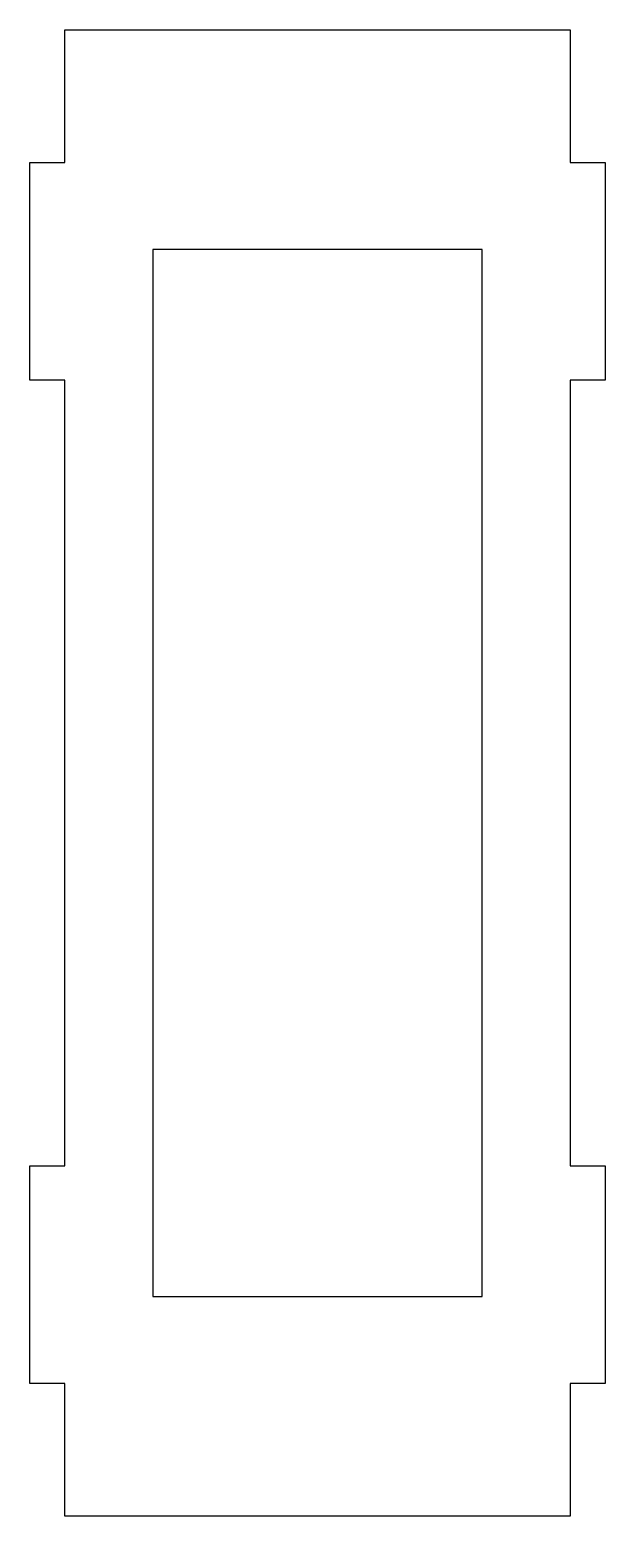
# Model space of a CAD drawing. Header units: millimetres. Extents: x -26 to 26, y -68 to 68.
import ezdxf

# ---------------------------------------------------------------- set-up
doc = ezdxf.new("R2010")
doc.units = ezdxf.units.MM

msp = doc.modelspace()

# ---------------------------------------------------------------- linework, layer by layer
for p, q in [((-23, 55.56), (-23, 67.66)), ((-23, 67.66), (23, 67.66)), ((23, 67.66), (23, 55.56)), ((-26.2, 35.76), (-26.2, 55.56)), ((-26.2, 55.56), (-23, 55.56)), ((23, 55.56), (26.2, 55.56)), ((26.2, 55.56), (26.2, 35.76)), ((15, 47.66), (-15, 47.66)), ((-15, 47.66), (-15, -47.66)), ((15, -47.66), (15, 47.66)), ((-23, 35.76), (-26.2, 35.76)), ((-23, -35.76), (-23, 35.76)), ((23, 35.76), (23, -35.76)), ((26.2, 35.76), (23, 35.76)), ((-26.2, -55.56), (-26.2, -35.76)), ((-26.2, -35.76), (-23, -35.76)), ((23, -35.76), (26.2, -35.76)), ((26.2, -35.76), (26.2, -55.56)), ((-15, -47.66), (15, -47.66)), ((-23, -55.56), (-26.2, -55.56)), ((-23, -67.66), (-23, -55.56)), ((23, -55.56), (23, -67.66)), ((26.2, -55.56), (23, -55.56)), ((23, -67.66), (-23, -67.66))]:
    msp.add_line(p, q)

doc.saveas('drawing.dxf')
